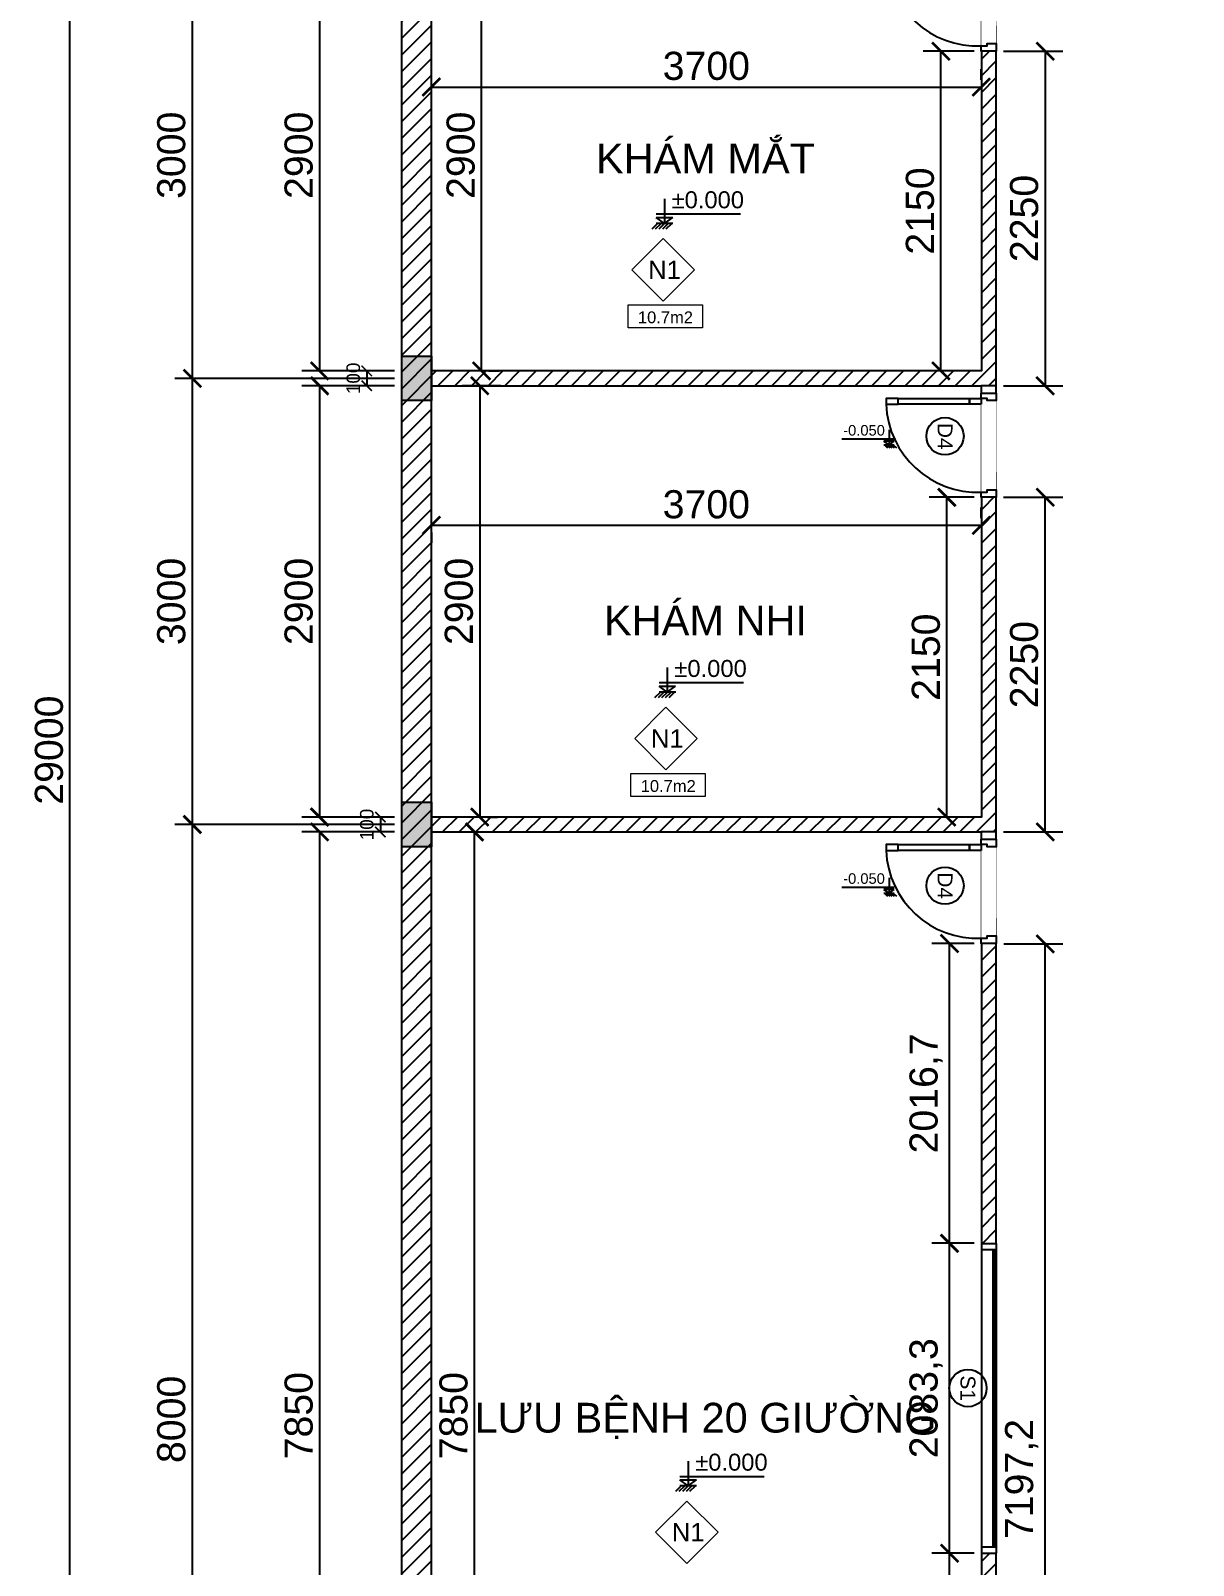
# Model space of a CAD drawing. Header units: millimetres. Extents: x -26398 to 135532, y -376633 to 43268.
# Drawn here: x 75866 to 83688, y -105485 to -95166 of the extents above; entities that cross this region are included whole.
import ezdxf
from ezdxf.enums import TextEntityAlignment as Align

# ---------------------------------------------------------------- set-up
doc = ezdxf.new("R2010")
doc.units = ezdxf.units.MM
for name, color, linetype in [('A-Door', 150, 'Continuous'), ('A5-KICHTHUOC', 251, 'Continuous'), ('cửa', 152, 'Continuous'), ('DIM', 7, 'Continuous'), ('NT', 1, 'Continuous'), ('TƯỜNG', 52, 'Continuous')]:
    doc.layers.add(name, color=color, linetype=linetype)
doc.layers.add('A6-GHICHU', color=147, linetype='Continuous', lineweight=20)
doc.styles.add('GHICHU35', font='', dxfattribs={"width": 0.9, "height": 350})
doc.styles.get("Standard").update_dxf_attribs({"font": 'arial.ttf'})
doc.styles.add('TUANH', font='')
doc.styles.get('GHICHU35').set_extended_font_data('VNI-Helve')
doc.styles.get('TUANH').set_extended_font_data('VNI-Helve-Condense', bold=True)
doc.dimstyles.new('dimmatbang', dxfattribs={"dimscale": 70, "dimtxt": 2.7, "dimasz": 1.7, "dimexe": 1.7, "dimexo": 0.7, "dimtad": 1, "dimtoh": 1, "dimdec": 1, "dimtxsty": 'Standard', "dimblk": 'ARCHTICK', "dimcen": 2.5, "dimclrd": 1, "dimclre": 256, "dimadec": 0, "dimazin": 0, "dimtfac": 1, "dimtdec": 1, "dimtmove": 0, "dimatfit": 3, "dimfxl": 1, "dimarcsym": 0})

# ---------------------------------------------------------------- blocks, each defined once
blk = doc.blocks.new('A$C7DB75F4D')
at = {"layer": 'A-Door'}
for points in [[(625, 740), (625, 660), (665, 660), (665, 740)], [(625, 180), (625, 660), (665, 660), (665, 180)], [(625, 100), (625, 180), (665, 180), (665, 100)], [(35, 100), (35, 60), (50, 60), (50, 50), (50, 0), (0, 0), (0, 100)], [(665, 100), (700, 100), (700, 0), (650, 0), (650, 50), (650, 60), (665, 60)]]:
    blk.add_lwpolyline(points, close=True, dxfattribs=at)
at = {"layer": 'NT', "color": 1}
blk.add_arc((650, 125), 616, 92.3278, 182.3278, dxfattribs=at)
blk = doc.blocks.new('CUA (D4)')
blk.add_wipeout([(111640, -24571), (111641, -25321), (111743, -25321), (111743, -24571)]).dxf.layer = 'TƯỜNG'
blk.add_lwpolyline([(111743, -24571), (111743, -24621), (111643, -24621), (111643, -24571)], close=True)
at = {"layer": 'cửa', "xscale": -1, "rotation": 270}
blk.add_blockref('A$C7DB75F4D', (111643, -25321), dxfattribs=at)
blk = doc.blocks.new('1-cote nen')
for p, q in [((-2, 267), (-2, 0)), ((-91, 102), (828, 102)), ((-2, 0), (-91, 63)), ((-91, 63), (88, 63)), ((90, 0), (-91, 0)), ((-2, 0), (88, 63)), ((-137, -60), (-77, 0)), ((-99, -60), (-39, 0)), ((-60, -60), (0, 0)), ((-21, -60), (39, 0)), ((17, -60), (77, 0))]:
    blk.add_line(p, q)
at = {"ltscale": 50, "style": 'GHICHU35', "width": 0.9}
blk.add_attdef('%%P0.000', (75, 164), '', height=187, dxfattribs=at)
blk = doc.blocks.new('s1')
blk.add_wipeout([(90169, -108046), (90169, -108146), (92252, -108146), (92252, -108046)]).dxf.layer = 'TƯỜNG'
for p, q in [((90169, -108046), (92252, -108046)), ((90169, -108146), (90169, -108046)), ((90210, -108146), (90210, -108046)), ((92210, -108146), (92210, -108046)), ((92252, -108146), (92252, -108046)), ((90169, -108146), (92252, -108146))]:
    blk.add_line(p, q)
at = {"color": 4}
blk.add_lwpolyline([(90210, -108061), (92210, -108061), (92210, -108066), (90210, -108066)], close=True, dxfattribs=at)
blk = doc.blocks.new('_ArchTick')
at = {"color": 0, "linetype": 'ByBlock', "const_width": 0.15}
blk.add_lwpolyline([(-0.5, -0.5), (0.5, 0.5)], dxfattribs=at)
blk = doc.blocks.new('*D3295')
at = {"layer": 'DEFPOINTS', "color": 0, "transparency": 16777216}
for p in [(78362, -94554), (77810, -97454), (78362, -97454)]:
    blk.add_point(p, dxfattribs=at)
at = {"layer": 'DIM', "lineweight": -2, "transparency": 16777216}
for p, q in [((78313, -94554), (77691, -94554)), ((78313, -97454), (77691, -97454))]:
    blk.add_line(p, q, dxfattribs=at)
at = {"layer": 'DIM', "color": 1, "lineweight": -2, "transparency": 16777216}
blk.add_line((77810, -94554), (77810, -97454), dxfattribs=at)
at = {"layer": 'DIM', "color": 1, "lineweight": -2, "transparency": 16777216, "xscale": 119, "yscale": 119, "zscale": 119}
for p, rotation in [((77810, -94554), 90), ((77810, -97454), 270)]:
    blk.add_blockref('_ArchTick', p, dxfattribs=dict(at, rotation=rotation))
at = {"layer": 'DIM', "color": 0, "transparency": 16777216, "insert": (77670, -96004), "char_height": 189, "attachment_point": 5, "rotation": 90}
blk.add_mtext('2900', dxfattribs=at)
blk = doc.blocks.new('*D3296')
at = {"lineweight": -2, "transparency": 16777216}
for p, q in [((78313, -97454), (78008, -97454)), ((78313, -97554), (78008, -97554))]:
    blk.add_line(p, q, dxfattribs=at)
at = {"color": 1, "lineweight": -2, "transparency": 16777216}
blk.add_line((78127, -97454), (78127, -97554), dxfattribs=at)
at = {"layer": 'DEFPOINTS', "color": 0, "transparency": 16777216}
for p in [(78362, -97454), (78127, -97554), (78362, -97554)]:
    blk.add_point(p, dxfattribs=at)
at = {"color": 1, "lineweight": -2, "transparency": 16777216, "xscale": 70, "yscale": 70, "zscale": 70}
for p, rotation in [((78127, -97454), 90), ((78127, -97554), 270)]:
    blk.add_blockref('_ArchTick', p, dxfattribs=dict(at, rotation=rotation))
at = {"color": 0, "transparency": 16777216, "insert": (78037, -97504), "char_height": 91, "attachment_point": 5, "rotation": 90}
blk.add_mtext('100', dxfattribs=at)
blk = doc.blocks.new('*D3297')
at = {"layer": 'DEFPOINTS', "color": 0, "transparency": 16777216}
for p in [(78362, -97554), (77810, -100454), (78362, -100454)]:
    blk.add_point(p, dxfattribs=at)
at = {"layer": 'DIM', "lineweight": -2, "transparency": 16777216}
for p, q in [((78313, -97554), (77691, -97554)), ((78313, -100454), (77691, -100454))]:
    blk.add_line(p, q, dxfattribs=at)
at = {"layer": 'DIM', "color": 1, "lineweight": -2, "transparency": 16777216}
blk.add_line((77810, -97554), (77810, -100454), dxfattribs=at)
at = {"layer": 'DIM', "color": 1, "lineweight": -2, "transparency": 16777216, "xscale": 119, "yscale": 119, "zscale": 119}
for p, rotation in [((77810, -97554), 90), ((77810, -100454), 270)]:
    blk.add_blockref('_ArchTick', p, dxfattribs=dict(at, rotation=rotation))
at = {"layer": 'DIM', "color": 0, "transparency": 16777216, "insert": (77670, -99004), "char_height": 189, "attachment_point": 5, "rotation": 90}
blk.add_mtext('2900', dxfattribs=at)
blk = doc.blocks.new('*D3298')
at = {"lineweight": -2, "transparency": 16777216}
for p, q in [((78313, -100454), (78100, -100454)), ((78313, -100554), (78100, -100554))]:
    blk.add_line(p, q, dxfattribs=at)
at = {"color": 1, "lineweight": -2, "transparency": 16777216}
blk.add_line((78219, -100454), (78219, -100554), dxfattribs=at)
at = {"layer": 'DEFPOINTS', "color": 0, "transparency": 16777216}
for p in [(78362, -100454), (78219, -100554), (78362, -100554)]:
    blk.add_point(p, dxfattribs=at)
at = {"color": 1, "lineweight": -2, "transparency": 16777216, "xscale": 70, "yscale": 70, "zscale": 70}
for p, rotation in [((78219, -100454), 90), ((78219, -100554), 270)]:
    blk.add_blockref('_ArchTick', p, dxfattribs=dict(at, rotation=rotation))
at = {"color": 0, "transparency": 16777216, "insert": (78128, -100504), "char_height": 91, "attachment_point": 5, "rotation": 90}
blk.add_mtext('100', dxfattribs=at)
blk = doc.blocks.new('*D3299')
at = {"layer": 'DEFPOINTS', "color": 0, "transparency": 16777216}
for p in [(78362, -100554), (77810, -108404), (78362, -108404)]:
    blk.add_point(p, dxfattribs=at)
at = {"layer": 'DIM', "lineweight": -2, "transparency": 16777216}
for p, q in [((78313, -100554), (77691, -100554)), ((78313, -108404), (77691, -108404))]:
    blk.add_line(p, q, dxfattribs=at)
at = {"layer": 'DIM', "color": 1, "lineweight": -2, "transparency": 16777216}
blk.add_line((77810, -100554), (77810, -108404), dxfattribs=at)
at = {"layer": 'DIM', "color": 1, "lineweight": -2, "transparency": 16777216, "xscale": 119, "yscale": 119, "zscale": 119}
for p, rotation in [((77810, -100554), 90), ((77810, -108404), 270)]:
    blk.add_blockref('_ArchTick', p, dxfattribs=dict(at, rotation=rotation))
at = {"layer": 'DIM', "color": 0, "transparency": 16777216, "insert": (77670, -104479), "char_height": 189, "attachment_point": 5, "rotation": 90}
blk.add_mtext('7850', dxfattribs=at)
blk = doc.blocks.new('*D3304')
at = {"layer": 'DEFPOINTS', "color": 0, "transparency": 16777216}
for p in [(76954, -100504), (78362, -100504), (78362, -108504)]:
    blk.add_point(p, dxfattribs=at)
at = {"layer": 'DIM', "lineweight": -2, "transparency": 16777216}
for p, q in [((78313, -100504), (76835, -100504)), ((78313, -108504), (76835, -108504))]:
    blk.add_line(p, q, dxfattribs=at)
at = {"layer": 'DIM', "color": 1, "lineweight": -2, "transparency": 16777216}
blk.add_line((76954, -108504), (76954, -100504), dxfattribs=at)
at = {"layer": 'DIM', "color": 1, "lineweight": -2, "transparency": 16777216, "xscale": 119, "yscale": 119, "zscale": 119}
for p, rotation in [((76954, -100504), 90), ((76954, -108504), 270)]:
    blk.add_blockref('_ArchTick', p, dxfattribs=dict(at, rotation=rotation))
at = {"layer": 'DIM', "color": 0, "transparency": 16777216, "insert": (76813, -104504), "char_height": 189, "attachment_point": 5, "rotation": 90}
blk.add_mtext('8000', dxfattribs=at)
blk = doc.blocks.new('*D3305')
at = {"layer": 'DEFPOINTS', "color": 0, "transparency": 16777216}
for p in [(76954, -97504), (78362, -97504), (78362, -100504)]:
    blk.add_point(p, dxfattribs=at)
at = {"layer": 'DIM', "lineweight": -2, "transparency": 16777216}
for p, q in [((78313, -97504), (76835, -97504)), ((78313, -100504), (76835, -100504))]:
    blk.add_line(p, q, dxfattribs=at)
at = {"layer": 'DIM', "color": 1, "lineweight": -2, "transparency": 16777216}
blk.add_line((76954, -100504), (76954, -97504), dxfattribs=at)
at = {"layer": 'DIM', "color": 1, "lineweight": -2, "transparency": 16777216, "xscale": 119, "yscale": 119, "zscale": 119}
for p, rotation in [((76954, -97504), 90), ((76954, -100504), 270)]:
    blk.add_blockref('_ArchTick', p, dxfattribs=dict(at, rotation=rotation))
at = {"layer": 'DIM', "color": 0, "transparency": 16777216, "insert": (76813, -99004), "char_height": 189, "attachment_point": 5, "rotation": 90}
blk.add_mtext('3000', dxfattribs=at)
blk = doc.blocks.new('*D3306')
at = {"layer": 'DEFPOINTS', "color": 0, "transparency": 16777216}
for p in [(76954, -94504), (78362, -94504), (78362, -97504)]:
    blk.add_point(p, dxfattribs=at)
at = {"layer": 'DIM', "lineweight": -2, "transparency": 16777216}
for p, q in [((78313, -94504), (76835, -94504)), ((78313, -97504), (76835, -97504))]:
    blk.add_line(p, q, dxfattribs=at)
at = {"layer": 'DIM', "color": 1, "lineweight": -2, "transparency": 16777216}
blk.add_line((76954, -97504), (76954, -94504), dxfattribs=at)
at = {"layer": 'DIM', "color": 1, "lineweight": -2, "transparency": 16777216, "xscale": 119, "yscale": 119, "zscale": 119}
for p, rotation in [((76954, -94504), 90), ((76954, -97504), 270)]:
    blk.add_blockref('_ArchTick', p, dxfattribs=dict(at, rotation=rotation))
at = {"layer": 'DIM', "color": 0, "transparency": 16777216, "insert": (76813, -96004), "char_height": 189, "attachment_point": 5, "rotation": 90}
blk.add_mtext('3000', dxfattribs=at)
blk = doc.blocks.new('*D3346')
at = {"layer": 'DEFPOINTS', "color": 0, "transparency": 16777216}
for p in [(78725, -100554), (78852, -100554), (78725, -108404)]:
    blk.add_point(p, dxfattribs=at)
at = {"layer": 'DIM', "lineweight": -2, "transparency": 16777216}
for p, q in [((78774, -100554), (78971, -100554)), ((78774, -108404), (78971, -108404))]:
    blk.add_line(p, q, dxfattribs=at)
at = {"layer": 'DIM', "color": 1, "lineweight": -2, "transparency": 16777216}
blk.add_line((78852, -108404), (78852, -100554), dxfattribs=at)
at = {"layer": 'DIM', "color": 1, "lineweight": -2, "transparency": 16777216, "xscale": 119, "yscale": 119, "zscale": 119}
for p, rotation in [((78852, -100554), 90), ((78852, -108404), 270)]:
    blk.add_blockref('_ArchTick', p, dxfattribs=dict(at, rotation=rotation))
at = {"layer": 'DIM', "color": 0, "transparency": 16777216, "insert": (78712, -104479), "char_height": 189, "attachment_point": 5, "rotation": 90}
blk.add_mtext('7850', dxfattribs=at)
blk = doc.blocks.new('*D3347')
at = {"layer": 'DEFPOINTS', "color": 0, "transparency": 16777216}
for p in [(82048, -105404), (82262, -105404), (82262, -108404)]:
    blk.add_point(p, dxfattribs=at)
at = {"layer": 'DIM', "lineweight": -2, "transparency": 16777216}
for p, q in [((82213, -105404), (81929, -105404)), ((82213, -108404), (81929, -108404))]:
    blk.add_line(p, q, dxfattribs=at)
at = {"layer": 'DIM', "color": 1, "lineweight": -2, "transparency": 16777216}
blk.add_line((82048, -108404), (82048, -105404), dxfattribs=at)
at = {"layer": 'DIM', "color": 1, "lineweight": -2, "transparency": 16777216, "xscale": 119, "yscale": 119, "zscale": 119}
for p, rotation in [((82048, -105404), 90), ((82048, -108404), 270)]:
    blk.add_blockref('_ArchTick', p, dxfattribs=dict(at, rotation=rotation))
at = {"layer": 'DIM', "color": 0, "transparency": 16777216, "insert": (81908, -106904), "char_height": 189, "attachment_point": 5, "rotation": 90}
blk.add_mtext('3000', dxfattribs=at)
blk = doc.blocks.new('*D3348')
at = {"layer": 'DEFPOINTS', "color": 0, "transparency": 16777216}
for p in [(82048, -103320), (82262, -103320), (82262, -105404)]:
    blk.add_point(p, dxfattribs=at)
at = {"layer": 'DIM', "lineweight": -2, "transparency": 16777216}
for p, q in [((82213, -103320), (81929, -103320)), ((82213, -105404), (81929, -105404))]:
    blk.add_line(p, q, dxfattribs=at)
at = {"layer": 'DIM', "color": 1, "lineweight": -2, "transparency": 16777216}
blk.add_line((82048, -105404), (82048, -103320), dxfattribs=at)
at = {"layer": 'DIM', "color": 1, "lineweight": -2, "transparency": 16777216, "xscale": 119, "yscale": 119, "zscale": 119}
for p, rotation in [((82048, -103320), 90), ((82048, -105404), 270)]:
    blk.add_blockref('_ArchTick', p, dxfattribs=dict(at, rotation=rotation))
at = {"layer": 'DIM', "color": 0, "transparency": 16777216, "insert": (81891, -104362), "char_height": 189, "attachment_point": 5, "rotation": 90}
blk.add_mtext('2083,3', dxfattribs=at)
blk = doc.blocks.new('*D3349')
at = {"layer": 'DEFPOINTS', "color": 0, "transparency": 16777216}
for p in [(82048, -101304), (82262, -101304), (82262, -103320)]:
    blk.add_point(p, dxfattribs=at)
at = {"layer": 'DIM', "lineweight": -2, "transparency": 16777216}
for p, q in [((82213, -101304), (81929, -101304)), ((82213, -103320), (81929, -103320))]:
    blk.add_line(p, q, dxfattribs=at)
at = {"layer": 'DIM', "color": 1, "lineweight": -2, "transparency": 16777216}
blk.add_line((82048, -103320), (82048, -101304), dxfattribs=at)
at = {"layer": 'DIM', "color": 1, "lineweight": -2, "transparency": 16777216, "xscale": 119, "yscale": 119, "zscale": 119}
for p, rotation in [((82048, -101304), 90), ((82048, -103320), 270)]:
    blk.add_blockref('_ArchTick', p, dxfattribs=dict(at, rotation=rotation))
at = {"layer": 'DIM', "color": 0, "transparency": 16777216, "insert": (81891, -102312), "char_height": 189, "attachment_point": 5, "rotation": 90}
blk.add_mtext('2016,7', dxfattribs=at)
blk = doc.blocks.new('*D3350')
at = {"layer": 'DEFPOINTS', "color": 0, "transparency": 16777216}
for p in [(82365, -101307), (82692, -101307), (82365, -108504)]:
    blk.add_point(p, dxfattribs=at)
at = {"layer": 'DIM', "lineweight": -2, "transparency": 16777216}
for p, q in [((82414, -101307), (82811, -101307)), ((82414, -108504), (82811, -108504))]:
    blk.add_line(p, q, dxfattribs=at)
at = {"layer": 'DIM', "color": 1, "lineweight": -2, "transparency": 16777216}
blk.add_line((82692, -108504), (82692, -101307), dxfattribs=at)
at = {"layer": 'DIM', "color": 1, "lineweight": -2, "transparency": 16777216, "xscale": 119, "yscale": 119, "zscale": 119}
for p, rotation in [((82692, -101307), 90), ((82692, -108504), 270)]:
    blk.add_blockref('_ArchTick', p, dxfattribs=dict(at, rotation=rotation))
at = {"layer": 'DIM', "color": 0, "transparency": 16777216, "insert": (82534, -104905), "char_height": 189, "attachment_point": 5, "rotation": 90}
blk.add_mtext('7197,2', dxfattribs=at)
blk = doc.blocks.new('*D3352')
at = {"layer": 'DEFPOINTS', "color": 0, "transparency": 16777216}
for p in [(79078, -97554), (78888, -100454), (78888, -100454)]:
    blk.add_point(p, dxfattribs=at)
at = {"layer": 'DIM', "lineweight": -2, "transparency": 16777216}
for p, q in [((79029, -97554), (78769, -97554)), ((78937, -100454), (79007, -100454))]:
    blk.add_line(p, q, dxfattribs=at)
at = {"layer": 'DIM', "color": 1, "lineweight": -2, "transparency": 16777216}
blk.add_line((78888, -97554), (78888, -100454), dxfattribs=at)
at = {"layer": 'DIM', "color": 1, "lineweight": -2, "transparency": 16777216, "xscale": 119, "yscale": 119, "zscale": 119}
for p, rotation in [((78888, -97554), 90), ((78888, -100454), 270)]:
    blk.add_blockref('_ArchTick', p, dxfattribs=dict(at, rotation=rotation))
at = {"layer": 'DIM', "color": 0, "transparency": 16777216, "insert": (78748, -99004), "char_height": 189, "attachment_point": 5, "rotation": 90}
blk.add_mtext('2900', dxfattribs=at)
blk = doc.blocks.new('*D3353')
at = {"layer": 'DEFPOINTS', "color": 0, "transparency": 16777216}
for p in [(78562, -98492), (82262, -98492), (82262, -98492)]:
    blk.add_point(p, dxfattribs=at)
at = {"layer": 'DIM', "lineweight": -2, "transparency": 16777216}
for p, q in [((82262, -98443), (82262, -98373)), ((78562, -98541), (78562, -98611))]:
    blk.add_line(p, q, dxfattribs=at)
at = {"layer": 'DIM', "color": 1, "lineweight": -2, "transparency": 16777216}
blk.add_line((78562, -98492), (82262, -98492), dxfattribs=at)
at = {"layer": 'DIM', "color": 1, "lineweight": -2, "transparency": 16777216, "xscale": 119, "yscale": 119, "zscale": 119, "rotation": 180}
blk.add_blockref('_ArchTick', (78562, -98492), dxfattribs=at)
at = {"layer": 'DIM', "color": 1, "lineweight": -2, "transparency": 16777216, "xscale": 119, "yscale": 119, "zscale": 119}
blk.add_blockref('_ArchTick', (82262, -98492), dxfattribs=at)
at = {"layer": 'DIM', "color": 0, "transparency": 16777216, "insert": (80412, -98352), "char_height": 189, "attachment_point": 5}
blk.add_mtext('3700', dxfattribs=at)
blk = doc.blocks.new('*D3354')
at = {"layer": 'DEFPOINTS', "color": 0, "transparency": 16777216}
for p in [(82030, -98304), (82262, -98304), (82262, -100454)]:
    blk.add_point(p, dxfattribs=at)
at = {"layer": 'DIM', "lineweight": -2, "transparency": 16777216}
for p, q in [((82213, -98304), (81911, -98304)), ((82213, -100454), (81911, -100454))]:
    blk.add_line(p, q, dxfattribs=at)
at = {"layer": 'DIM', "color": 1, "lineweight": -2, "transparency": 16777216}
blk.add_line((82030, -100454), (82030, -98304), dxfattribs=at)
at = {"layer": 'DIM', "color": 1, "lineweight": -2, "transparency": 16777216, "xscale": 119, "yscale": 119, "zscale": 119}
for p, rotation in [((82030, -98304), 90), ((82030, -100454), 270)]:
    blk.add_blockref('_ArchTick', p, dxfattribs=dict(at, rotation=rotation))
at = {"layer": 'DIM', "color": 0, "transparency": 16777216, "insert": (81890, -99379), "char_height": 189, "attachment_point": 5, "rotation": 90}
blk.add_mtext('2150', dxfattribs=at)
blk = doc.blocks.new('*D3355')
at = {"layer": 'DEFPOINTS', "color": 0, "transparency": 16777216}
for p in [(82362, -98304), (82692, -98304), (82362, -100554)]:
    blk.add_point(p, dxfattribs=at)
at = {"layer": 'DIM', "lineweight": -2, "transparency": 16777216}
for p, q in [((82411, -98304), (82811, -98304)), ((82411, -100554), (82811, -100554))]:
    blk.add_line(p, q, dxfattribs=at)
at = {"layer": 'DIM', "color": 1, "lineweight": -2, "transparency": 16777216}
blk.add_line((82692, -100554), (82692, -98304), dxfattribs=at)
at = {"layer": 'DIM', "color": 1, "lineweight": -2, "transparency": 16777216, "xscale": 119, "yscale": 119, "zscale": 119}
for p, rotation in [((82692, -98304), 90), ((82692, -100554), 270)]:
    blk.add_blockref('_ArchTick', p, dxfattribs=dict(at, rotation=rotation))
at = {"layer": 'DIM', "color": 0, "transparency": 16777216, "insert": (82551, -99429), "char_height": 189, "attachment_point": 5, "rotation": 90}
blk.add_mtext('2250', dxfattribs=at)
blk = doc.blocks.new('*D3356')
at = {"layer": 'DEFPOINTS', "color": 0, "transparency": 16777216}
for p in [(78900, -94554), (78900, -94554), (78900, -97454)]:
    blk.add_point(p, dxfattribs=at)
at = {"layer": 'DIM', "color": 1, "lineweight": -2, "transparency": 16777216}
blk.add_line((78900, -97454), (78900, -94554), dxfattribs=at)
at = {"layer": 'DIM', "lineweight": -2, "transparency": 16777216}
for p, q in [((78949, -94554), (79019, -94554)), ((78949, -97454), (79019, -97454))]:
    blk.add_line(p, q, dxfattribs=at)
at = {"layer": 'DIM', "color": 1, "lineweight": -2, "transparency": 16777216, "xscale": 119, "yscale": 119, "zscale": 119}
for p, rotation in [((78900, -94554), 90), ((78900, -97454), 270)]:
    blk.add_blockref('_ArchTick', p, dxfattribs=dict(at, rotation=rotation))
at = {"layer": 'DIM', "color": 0, "transparency": 16777216, "insert": (78760, -96004), "char_height": 189, "attachment_point": 5, "rotation": 90}
blk.add_mtext('2900', dxfattribs=at)
blk = doc.blocks.new('*D3357')
at = {"layer": 'DEFPOINTS', "color": 0, "transparency": 16777216}
for p in [(78562, -95545), (82262, -95545), (82262, -95545)]:
    blk.add_point(p, dxfattribs=at)
at = {"layer": 'DIM', "lineweight": -2, "transparency": 16777216}
for p, q in [((78562, -95496), (78562, -95426)), ((82262, -95496), (82262, -95426))]:
    blk.add_line(p, q, dxfattribs=at)
at = {"layer": 'DIM', "color": 1, "lineweight": -2, "transparency": 16777216}
blk.add_line((78562, -95545), (82262, -95545), dxfattribs=at)
at = {"layer": 'DIM', "color": 1, "lineweight": -2, "transparency": 16777216, "xscale": 119, "yscale": 119, "zscale": 119, "rotation": 180}
blk.add_blockref('_ArchTick', (78562, -95545), dxfattribs=at)
at = {"layer": 'DIM', "color": 1, "lineweight": -2, "transparency": 16777216, "xscale": 119, "yscale": 119, "zscale": 119}
blk.add_blockref('_ArchTick', (82262, -95545), dxfattribs=at)
at = {"layer": 'DIM', "color": 0, "transparency": 16777216, "insert": (80412, -95404), "char_height": 189, "attachment_point": 5}
blk.add_mtext('3700', dxfattribs=at)
blk = doc.blocks.new('*D3358')
at = {"layer": 'DEFPOINTS', "color": 0, "transparency": 16777216}
for p in [(81990, -95304), (82262, -95304), (82262, -97454)]:
    blk.add_point(p, dxfattribs=at)
at = {"layer": 'DIM', "lineweight": -2, "transparency": 16777216}
for p, q in [((82213, -95304), (81871, -95304)), ((82213, -97454), (81871, -97454))]:
    blk.add_line(p, q, dxfattribs=at)
at = {"layer": 'DIM', "color": 1, "lineweight": -2, "transparency": 16777216}
blk.add_line((81990, -97454), (81990, -95304), dxfattribs=at)
at = {"layer": 'DIM', "color": 1, "lineweight": -2, "transparency": 16777216, "xscale": 119, "yscale": 119, "zscale": 119}
for p, rotation in [((81990, -95304), 90), ((81990, -97454), 270)]:
    blk.add_blockref('_ArchTick', p, dxfattribs=dict(at, rotation=rotation))
at = {"layer": 'DIM', "color": 0, "transparency": 16777216, "insert": (81850, -96379), "char_height": 189, "attachment_point": 5, "rotation": 90}
blk.add_mtext('2150', dxfattribs=at)
blk = doc.blocks.new('*D3359')
at = {"layer": 'DEFPOINTS', "color": 0, "transparency": 16777216}
for p in [(82362, -95304), (82362, -97554), (82692, -97554)]:
    blk.add_point(p, dxfattribs=at)
at = {"layer": 'DIM', "lineweight": -2, "transparency": 16777216}
for p, q in [((82411, -95304), (82811, -95304)), ((82411, -97554), (82811, -97554))]:
    blk.add_line(p, q, dxfattribs=at)
at = {"layer": 'DIM', "color": 1, "lineweight": -2, "transparency": 16777216}
blk.add_line((82692, -95304), (82692, -97554), dxfattribs=at)
at = {"layer": 'DIM', "color": 1, "lineweight": -2, "transparency": 16777216, "xscale": 119, "yscale": 119, "zscale": 119}
for p, rotation in [((82692, -95304), 90), ((82692, -97554), 270)]:
    blk.add_blockref('_ArchTick', p, dxfattribs=dict(at, rotation=rotation))
at = {"layer": 'DIM', "color": 0, "transparency": 16777216, "insert": (82551, -96429), "char_height": 189, "attachment_point": 5, "rotation": 90}
blk.add_mtext('2250', dxfattribs=at)
blk = doc.blocks.new('*D3380')
at = {"layer": 'DEFPOINTS', "color": 0, "transparency": 16777216}
for p in [(76130, -85504), (78362, -85504), (78362, -114504)]:
    blk.add_point(p, dxfattribs=at)
at = {"layer": 'DIM', "lineweight": -2, "transparency": 16777216}
for p, q in [((78313, -85504), (76011, -85504)), ((78313, -114504), (76011, -114504))]:
    blk.add_line(p, q, dxfattribs=at)
at = {"layer": 'DIM', "color": 1, "lineweight": -2, "transparency": 16777216}
blk.add_line((76130, -114504), (76130, -85504), dxfattribs=at)
at = {"layer": 'DIM', "color": 1, "lineweight": -2, "transparency": 16777216, "xscale": 119, "yscale": 119, "zscale": 119}
for p, rotation in [((76130, -85504), 90), ((76130, -114504), 270)]:
    blk.add_blockref('_ArchTick', p, dxfattribs=dict(at, rotation=rotation))
at = {"layer": 'DIM', "color": 0, "transparency": 16777216, "insert": (75990, -100004), "char_height": 189, "attachment_point": 5, "rotation": 90}
blk.add_mtext('29000', dxfattribs=at)

msp = doc.modelspace()

# ---------------------------------------------------------------- hatches: boundary and pattern name
h = msp.add_hatch(color=1)
h.dxf.hatch_style = 1
h.paths.add_polyline_path([(78362.5, -97353.82), (78362.5, -97653.82), (78562.5, -97653.82), (78562.5, -97353.82)])
h = msp.add_hatch(color=1)
h.dxf.hatch_style = 1
h.paths.add_polyline_path([(78362.5, -100353.82), (78362.5, -100653.82), (78562.5, -100653.82), (78562.5, -100353.82)])
at = {"layer": 'TƯỜNG'}
h = msp.add_hatch(dxfattribs=at)
h.set_pattern_fill('ANSI31', color=256, scale=25)
h.set_pattern_definition([(45, (-25512.27, -64836.03), (-56.1266, 56.1266), [])])
h.paths.add_polyline_path([(82362.5, -88503.82), (78562.5, -88503.82), (78562.5, -88603.82), (82262.5, -88603.82), (82262.5, -94453.82), (78562.5, -94453.82), (78562.5, -94553.82), (82262.5, -94553.82), (82262.5, -97453.82), (78562.5, -97453.82), (78562.5, -97553.82), (82262.5, -97553.82), (82262.5, -100453.82), (78562.5, -100453.82), (78562.5, -100553.82), (82262.5, -100553.82), (82262.5, -108403.82), (78562.5, -108403.82), (78562.5, -108503.82), (82262.5, -108503.82), (82262.5, -114303.82), (82362.5, -114303.82), (82362.5, -108503.82), (82362.5, -94503.82)], flags=17)
h.paths.add_polyline_path([(84462.5, -94603.82), (88162.5, -94603.82), (88162.5, -94503.82), (84462.5, -94503.82), (84462.5, -88603.82), (88162.5, -88603.82), (88162.5, -88503.82), (84362.5, -88503.82), (84362.5, -94503.82), (84362.5, -104503.82), (84362.5, -114303.82), (84462.5, -114303.82), (84462.5, -104603.82), (88162.5, -104603.82), (88162.5, -104503.82), (84462.5, -104503.82)], flags=17)
h.paths.add_polyline_path([(78562.5, -85703.82), (78362.5, -85703.82), (78362.5, -114503.82), (88362.5, -114503.82), (88362.5, -85503.82), (78562.5, -85503.82), (78562.5, -85703.82), (88162.5, -85703.82), (88162.5, -114303.82), (78562.5, -114303.82)])
h.paths.add_polyline_path([(78562.5, -85503.82), (78362.5, -85503.82), (78362.5, -85703.82), (78562.5, -85703.82)], flags=17)

# ---------------------------------------------------------------- linework, layer by layer
for points in [[(78562.5, -97653.82), (78362.5, -97653.82), (78362.5, -97353.82), (78562.5, -97353.82)], [(78562.5, -100653.82), (78362.5, -100653.82), (78362.5, -100353.82), (78562.5, -100353.82)]]:
    msp.add_lwpolyline(points, close=True)
at = {"layer": 'A6-GHICHU', "ltscale": 0.5}
for points in [[(80121.4, -96984.76), (80331.55, -96774.6), (80121.4, -96564.45), (79911.24, -96774.6)], [(79885.03, -97008.86), (80386.09, -97008.86), (80386.09, -97163.37), (79885.03, -97163.37)], [(80140.16, -100136.18), (80350.32, -99926.02), (80140.16, -99715.87), (79930.01, -99926.02)], [(79903.8, -100160.28), (80404.86, -100160.28), (80404.86, -100314.79), (79903.8, -100314.79)], [(80280.42, -105473.08), (80490.57, -105262.93), (80280.42, -105052.77), (80070.26, -105262.93)]]:
    msp.add_lwpolyline(points, close=True, dxfattribs=at)
at = {"layer": 'TƯỜNG'}
for p, q in [((78362.5, -114503.82), (78362.5, -85503.82)), ((78562.5, -114303.82), (78562.5, -85503.82))]:
    msp.add_line(p, q, dxfattribs=at)
for points in [[(78362.5, -85503.82), (88362.5, -85503.82), (88362.5, -114503.82), (78362.5, -114503.82)], [(78562.5, -100553.82), (82262.5, -100553.82), (82262.5, -108403.82), (78562.5, -108403.82), (78562.5, -108503.82), (82262.5, -108503.82), (82262.5, -114303.82), (82362.5, -114303.82), (82362.5, -108503.82), (82362.5, -94503.82), (82362.5, -88503.82), (78562.5, -88503.82), (78562.5, -88603.82), (82262.5, -88603.82), (82262.5, -94453.82), (78562.5, -94453.82), (78562.5, -94553.82), (82262.5, -94553.82), (82262.5, -97453.82), (78562.5, -97453.82), (78562.5, -97553.82), (82262.5, -97553.82), (82262.5, -100453.82), (78562.5, -100453.82)]]:
    msp.add_lwpolyline(points, close=True, dxfattribs=at)

# ---------------------------------------------------------------- block references
at = {"layer": 'A5-KICHTHUOC', "ltscale": 0.5}
ref = msp.add_blockref('1-cote nen', (80131.61, -96461.71), dxfattribs=dict(at, xscale=0.61735318627815, yscale=0.61735318627815, zscale=0.61735318627815))
ref.add_attrib('%%P0.000', '%%P0.000', (80178.2, -96360.5), dxfattribs={"layer": '0', "color": 4, "ltscale": 50, "height": 114.325})
ref = msp.add_blockref('1-cote nen', (80150.37, -99613.13), dxfattribs=dict(at, xscale=0.61735318627815, yscale=0.61735318627815, zscale=0.61735318627815))
ref.add_attrib('%%P0.000', '%%P0.000', (80196.97, -99511.92), dxfattribs={"layer": '0', "color": 4, "ltscale": 50, "height": 114.325})
ref = msp.add_blockref('1-cote nen', (80290.63, -104950.03), dxfattribs=dict(at, xscale=0.61735318627815, yscale=0.61735318627815, zscale=0.61735318627815))
ref.add_attrib('%%P0.000', '%%P0.000', (80337.22, -104848.82), dxfattribs={"layer": '0', "color": 4, "ltscale": 50, "height": 114.325})

# ---------------------------------------------------------------- texts
for s, p in [('KHÁM MẮT', (80406.17, -96024.97)), ('KHÁM NHI', (80406.17, -99131.38)), ('LƯU BỆNH 20 GIƯỜNG', (80406.17, -104492.62))]:
    msp.add_text(s, height=200).set_placement(p, align=Align.MIDDLE_CENTER)
at = {"layer": 'A6-GHICHU', "ltscale": 0.5, "attachment_point": 5, "style": 'TUANH'}
for s, insert, char_height in [('{\\fArial|b0|i0|c0|p34;N1}', (80130.74, -96774.36), 123.835), ('{\\fArial|b0|i0|c0|p34;10.7m2}', (80136.92, -97094.11), 79.5593), ('{\\fArial|b0|i0|c0|p34;N1}', (80149.5, -99925.78), 123.835), ('{\\fArial|b0|i0|c0|p34;10.7m2}', (80155.69, -100245.53), 79.5593), ('{\\fArial|b0|i0|c0|p34;N1}', (80289.76, -105262.68), 123.835)]:
    msp.add_mtext(s, dxfattribs=dict(at, insert=insert, char_height=char_height))

# ---------------------------------------------------------------- dimensions: what is measured, and where the dimension line sits
for base, p1, p2, picture, middle in [((78127.34, -97553.82), (78362.5, -97453.82), (78362.5, -97553.82), '*D3296', (78127.34, -97503.82)), ((78218.6, -100553.82), (78362.5, -100453.82), (78362.5, -100553.82), '*D3298', (78218.6, -100503.82))]:
    dim = msp.add_linear_dim(base=base, p1=p1, p2=p2, angle=90, dimstyle='dimmatbang', override={"dimtxt": 1.3, "dimasz": 1})
    dim.commit()
    dim.dimension.update_dxf_attribs({"geometry": picture, "text_midpoint": middle, "dimtype": 160})
at = {"layer": 'DIM'}
for base, p1, p2, picture, middle in [((76130.5, -85503.82), (78362.5, -114503.82), (78362.5, -85503.82), '*D3380', (75990.25, -100003.82)), ((76953.7, -94503.82), (78362.5, -97503.82), (78362.5, -94503.82), '*D3306', (76813.38, -96003.82)), ((77809.92, -97453.82), (78362.5, -94553.82), (78362.5, -97453.82), '*D3295', (77669.67, -96003.82)), ((78900.06, -94553.82), (78900.06, -97453.82), (78900.06, -94553.82), '*D3356', (78759.81, -96003.82)), ((76953.7, -97503.82), (78362.5, -100503.82), (78362.5, -97503.82), '*D3305', (76813.38, -99003.82)), ((77809.92, -100453.82), (78362.5, -97553.82), (78362.5, -100453.82), '*D3297', (77669.67, -99003.82)), ((78888.14, -100453.82), (79078.25, -97553.82), (78888.14, -100453.82), '*D3352', (78747.89, -99003.82)), ((76953.7, -100503.82), (78362.5, -108503.82), (78362.5, -100503.82), '*D3304', (76813.45, -104503.82)), ((77809.92, -108403.82), (78362.5, -100553.82), (78362.5, -108403.82), '*D3299', (77669.67, -104478.82)), ((78851.96, -100553.82), (78724.55, -108403.82), (78724.55, -100553.82), '*D3346', (78711.71, -104478.82))]:
    dim = msp.add_linear_dim(base=base, p1=p1, p2=p2, angle=90, dimstyle='dimmatbang', dxfattribs=at)
    dim.commit()
    dim.dimension.update_dxf_attribs({"geometry": picture, "text_midpoint": middle})

# ---------------------------------------------------------------- next in the draw order: block references
at = {"layer": 'TƯỜNG', "xscale": -1}
for p in [(194005.01, -69982.46), (194005.01, -72982.46), (194005.01, -75982.46)]:
    msp.add_blockref('CUA (D4)', p, dxfattribs=at)
at = {"layer": 'TƯỜNG', "rotation": 270}
msp.add_blockref('s1', (190408.73, -13151.81), dxfattribs=at)

# ---------------------------------------------------------------- next in the draw order: linework, layer by layer
for centre in [(82018.22, -97893.18), (82018.22, -100915.39), (82172.06, -104293.86)]:
    msp.add_circle(centre, 125.19)

# ---------------------------------------------------------------- next in the draw order: block references
at = {"layer": 'A5-KICHTHUOC', "ltscale": 0.5}
ref = msp.add_blockref('1-cote nen', (81640.46, -97951.38), dxfattribs=dict(at, xscale=-0.3822541714018616, yscale=0.3822541714018616, zscale=0.3822541714018616))
ref.add_attrib('%%P0.000', '-0.050', (81332.8, -97888.71), dxfattribs={"layer": '0', "color": 4, "ltscale": 50, "height": 70.788})
ref = msp.add_blockref('1-cote nen', (81640.46, -100965.41), dxfattribs=dict(at, xscale=-0.3822541714018616, yscale=0.3822541714018616, zscale=0.3822541714018616))
ref.add_attrib('%%P0.000', '-0.050', (81332.8, -100902.74), dxfattribs={"layer": '0', "color": 4, "ltscale": 50, "height": 70.788})

# ---------------------------------------------------------------- next in the draw order: texts
at = {"layer": 'TƯỜNG'}
for s, p in [('D4', (82018.22, -97893.18)), ('D4', (82018.22, -100915.39)), ('S1', (82172.06, -104293.86))]:
    msp.add_text(s, height=100.154, rotation=270, dxfattribs=at).set_placement(p, align=Align.MIDDLE_CENTER)

# ---------------------------------------------------------------- next in the draw order: dimensions: what is measured, and where the dimension line sits
at = {"layer": 'DIM'}
for base, p1, p2, picture, middle in [((81990.47, -95303.82), (82262.5, -97453.82), (82262.5, -95303.82), '*D3358', (81850.22, -96378.82)), ((82691.54, -97553.82), (82362.5, -95303.82), (82362.5, -97553.82), '*D3359', (82551.29, -96428.82)), ((82030.28, -98303.82), (82262.5, -100453.82), (82262.5, -98303.82), '*D3354', (81890.04, -99378.82)), ((82691.54, -98303.82), (82362.5, -100553.82), (82362.5, -98303.82), '*D3355', (82551.29, -99428.82)), ((82047.84, -101303.82), (82262.5, -103320.48), (82262.5, -101303.82), '*D3349', (81890.51, -102312.15)), ((82691.5364, -101306.5695), (82365.2514, -108503.8152), (82365.2514, -101306.5695), '*D3350', (82534.206, -104905.1924)), ((82047.84, -103320.48), (82262.5, -105403.82), (82262.5, -103320.48), '*D3348', (81890.51, -104362.15)), ((82047.84, -105403.82), (82262.5, -108403.82), (82262.5, -105403.82), '*D3347', (81907.53, -106903.82))]:
    dim = msp.add_linear_dim(base=base, p1=p1, p2=p2, angle=90, dimstyle='dimmatbang', dxfattribs=at)
    dim.commit()
    dim.dimension.update_dxf_attribs({"geometry": picture, "text_midpoint": middle})
for base, p1, p2, picture, middle in [((82262.5, -95544.57), (78562.5, -95544.57), (82262.5, -95544.57), '*D3357', (80412.5, -95404.25)), ((82262.5, -98491.85), (78562.5, -98491.85), (82262.5, -98491.85), '*D3353', (80412.5, -98351.54))]:
    dim = msp.add_linear_dim(base=base, p1=p1, p2=p2, dimstyle='dimmatbang', dxfattribs=at)
    dim.commit()
    dim.dimension.update_dxf_attribs({"geometry": picture, "text_midpoint": middle})

doc.saveas('drawing.dxf')
